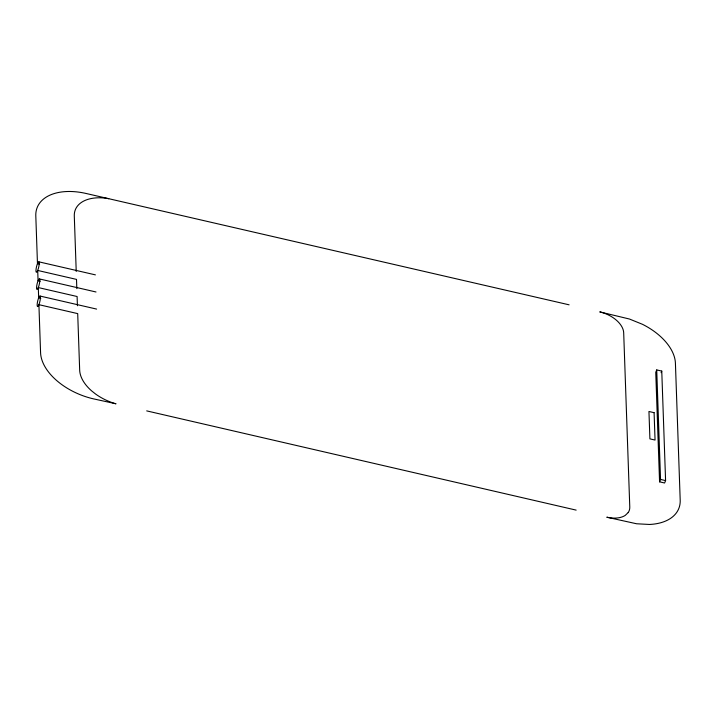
<?xml version="1.0" encoding="UTF-8"?>
<svg xmlns="http://www.w3.org/2000/svg" width="716" height="716" viewBox="0 0 716 716"><rect width="100%" height="100%" fill="white"/><g stroke="black" fill="none" stroke-linecap="round" stroke-linejoin="round"><path stroke-width="1.07" d="M656.724 369.921L655.749 372.32L659.57 481.832L664.609 482.996L665.585 480.588L661.763 371.085L656.724 369.921L660.546 479.434L659.57 481.832M661.11 372.687L661.763 371.085M108.76 198.708L106.809 198.341A40.293 24.138 22.1 0 0 74.294 215.946L76.227 271.445M569.095 304.819L86.108 193.481A54.022 32.363 22.1 0 0 35.8 215.829L37.465 263.613L39.622 264.106M76.827 288.637L76.505 279.401L37.706 270.451A5.406 1.119 -77 0 1 36.122 268.795A5.406 1.119 -77 0 1 38.941 261.85L95.416 274.872M77.426 305.75L77.104 296.514L38.306 287.564A5.406 1.119 -77 0 1 36.713 285.899A5.406 1.119 -77 0 1 39.532 278.963L96.016 291.985M40.221 281.218L38.064 280.717L37.706 270.451A5.406 1.119 -77 0 0 38.941 261.85M40.132 296.075A5.406 1.119 -77 0 1 38.906 304.676L40.579 352.72A54.022 32.363 22.1 0 0 93.277 398.812L116.019 403.797L114.059 403.26A40.409 24.21 22.1 0 1 95.452 393.934L91.594 390.855A40.409 24.21 22.1 0 1 79.673 370.154L77.704 313.617L38.906 304.676A5.406 1.119 -77 0 1 37.313 303.011A5.406 1.119 -77 0 1 40.132 296.075L96.615 309.088M40.821 298.33L38.664 297.829L38.306 287.564A5.406 1.119 -77 0 0 39.532 278.963M660.546 479.434L665.585 480.588M146.699 410.886L576.147 510.114M628.192 512.567L625.247 515.386A24.648 14.768 22.1 0 1 606.819 517.203L636.605 523.772L649.51 524.461A54.022 32.363 22.1 0 0 680.2 500.171L675.421 363.28A54.022 32.363 22.1 0 0 642.529 324.33L629.462 319.032L599.766 311.89A24.532 14.696 22.1 0 1 623.69 332.824L629.776 507A24.648 14.768 22.1 0 1 628.192 512.567M654.093 412.676L648.947 411.494L649.904 438.872L655.05 440.054L654.093 412.676"/></g></svg>
